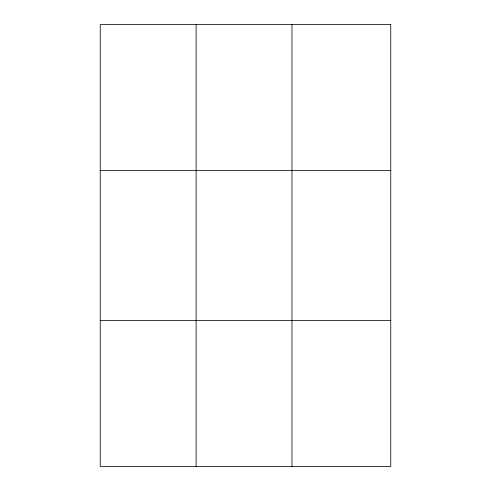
<?xml version="1.0" encoding="UTF-8"?>
<svg xmlns="http://www.w3.org/2000/svg" width="491" height="491" viewBox="0 0 491 491"><rect width="100%" height="100%" fill="white"/><g stroke="black" fill="none" stroke-linecap="round" stroke-linejoin="round"><path stroke-width="0.74" d="M196.112 24.55L196.112 466.45M291.979 24.55L291.979 466.45M100.244 170.377L390.756 170.377M100.244 320.623L390.756 320.623M390.756 24.55L390.756 466.45L100.244 466.45L100.244 24.55L390.756 24.55"/></g></svg>
